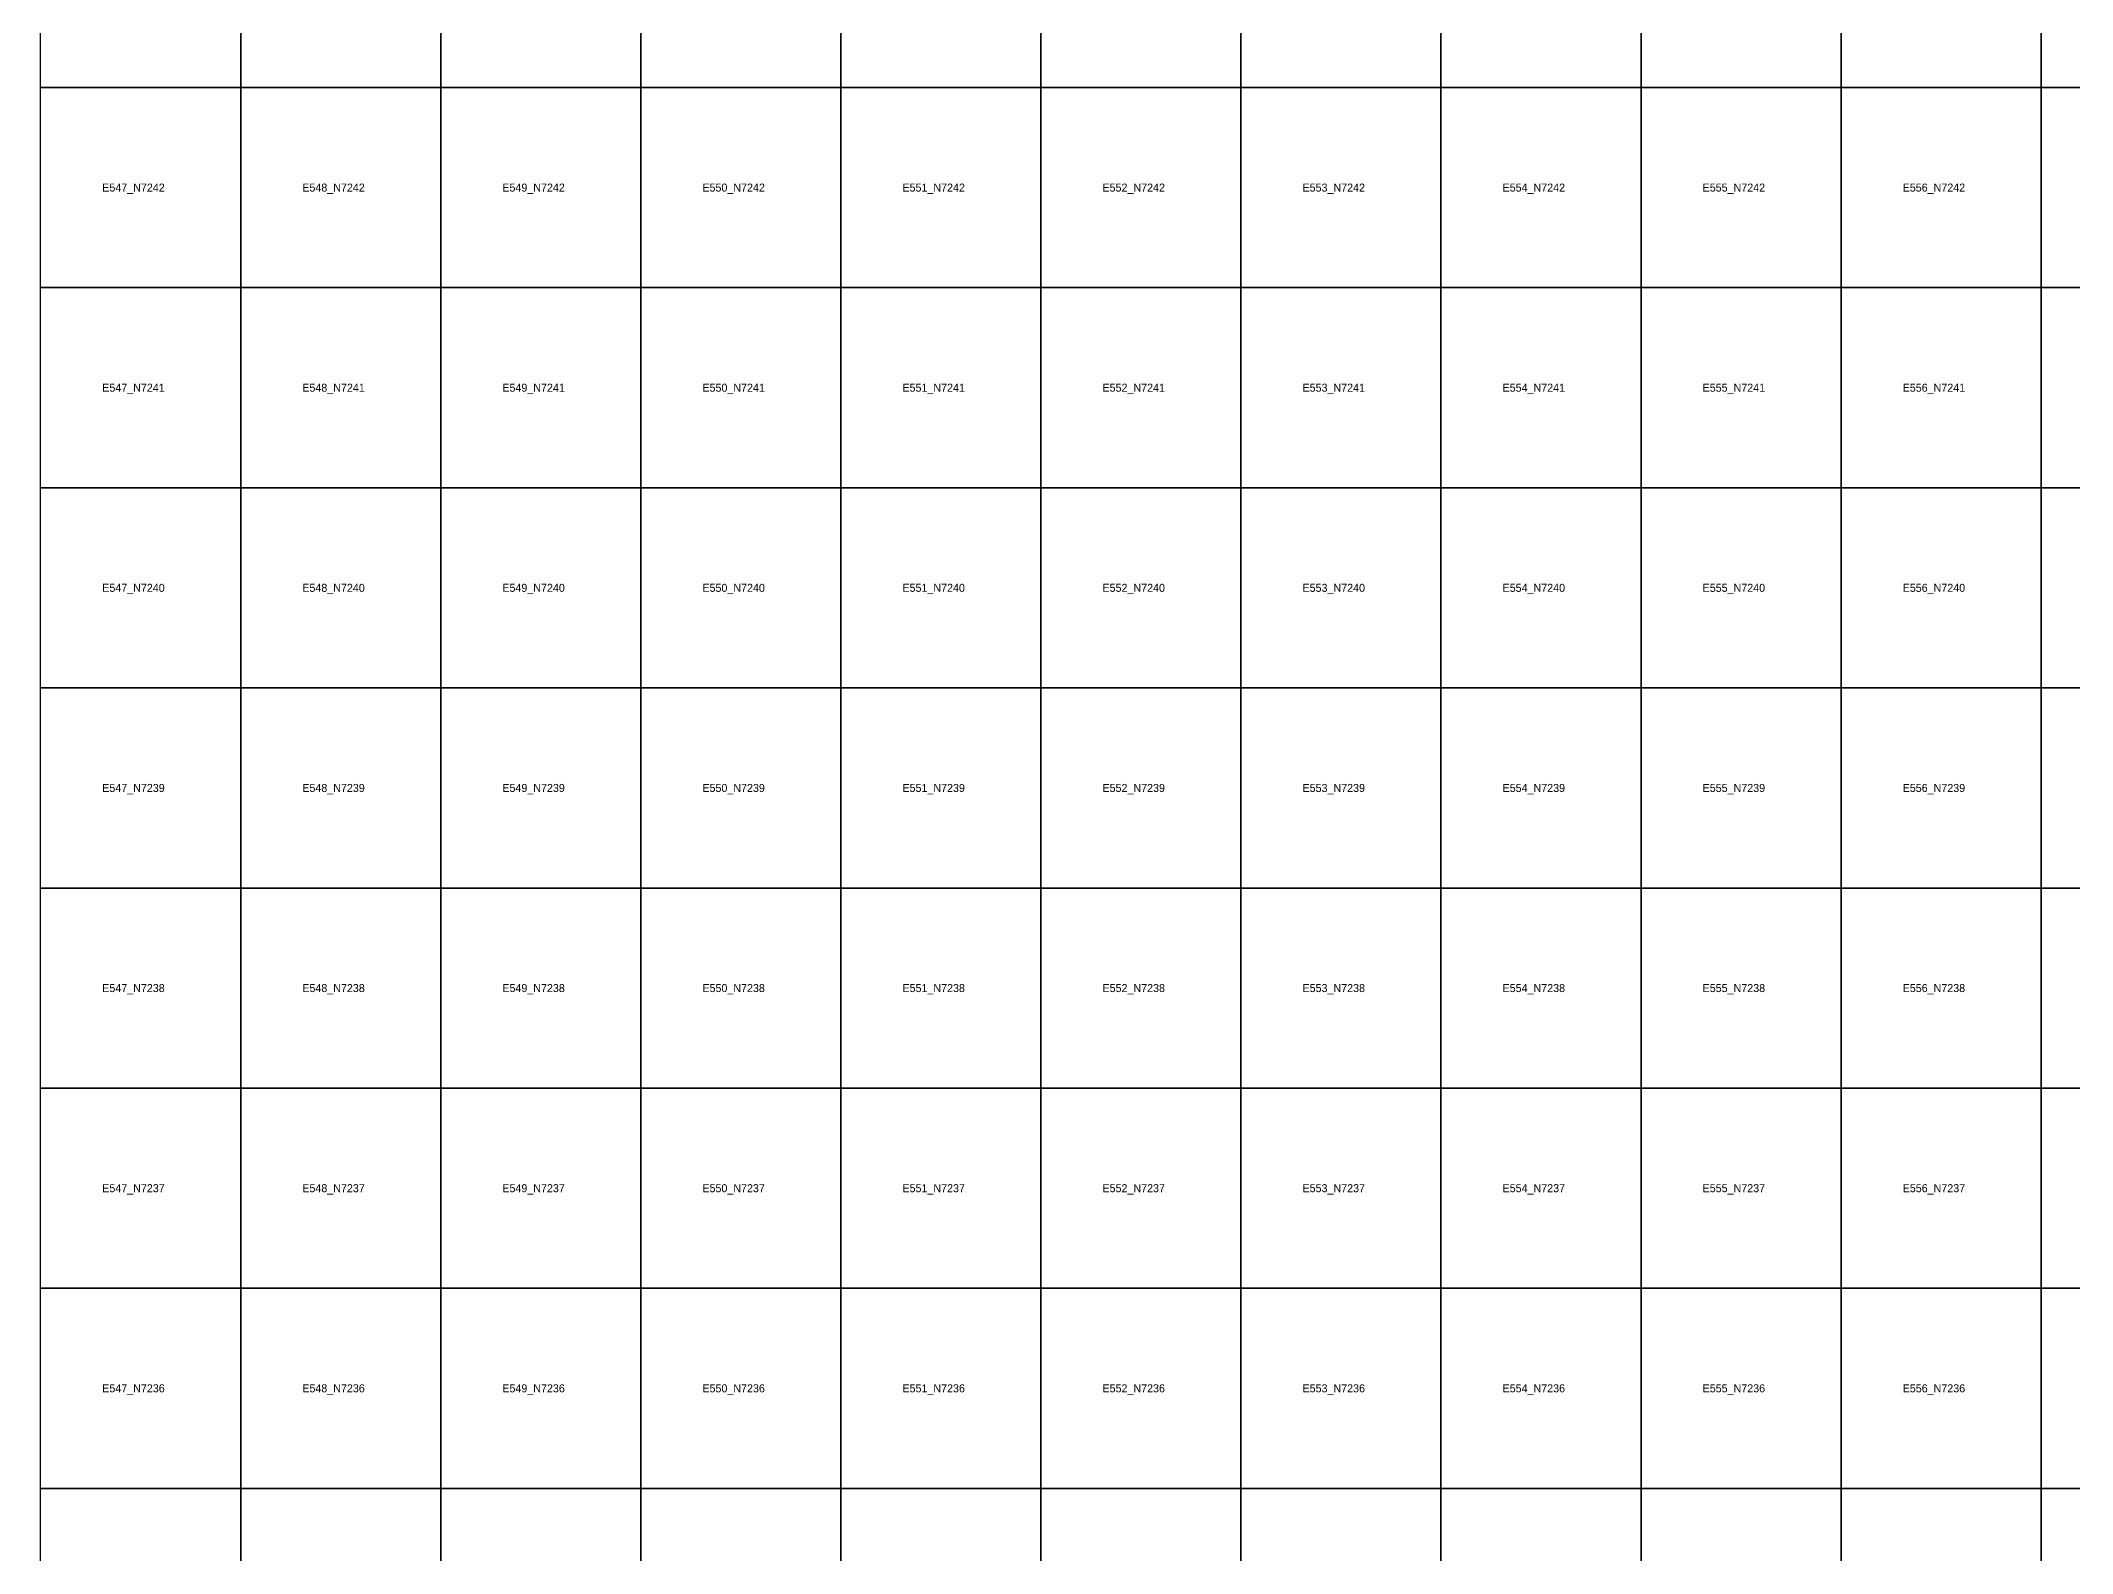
# Model space of a CAD drawing. Extents: x 546000 to 599000, y 7210000 to 7363000.
# Drawn here: x 547000 to 557156, y 7235675 to 7243234 of the extents above; entities that cross this region are included whole.
import ezdxf

# ---------------------------------------------------------------- set-up
doc = ezdxf.new("R2010")
doc.units = 0
doc.layers.add('FEATUREATTRIBS', color=7, linetype='Continuous')

msp = doc.modelspace()

# ---------------------------------------------------------------- linework, layer by layer
at = {"layer": 'FEATUREATTRIBS'}
for points in [[(547000, 7243000), (547000, 7244000), (548000, 7244000), (548000, 7243000)], [(548000, 7243000), (548000, 7244000), (549000, 7244000), (549000, 7243000)], [(549000, 7243000), (549000, 7244000), (550000, 7244000), (550000, 7243000)], [(550000, 7243000), (550000, 7244000), (551000, 7244000), (551000, 7243000)], [(551000, 7243000), (551000, 7244000), (552000, 7244000), (552000, 7243000)], [(552000, 7243000), (552000, 7244000), (553000, 7244000), (553000, 7243000)], [(553000, 7243000), (553000, 7244000), (554000, 7244000), (554000, 7243000)], [(554000, 7243000), (554000, 7244000), (555000, 7244000), (555000, 7243000)], [(555000, 7243000), (555000, 7244000), (556000, 7244000), (556000, 7243000)], [(556000, 7243000), (556000, 7244000), (557000, 7244000), (557000, 7243000)], [(557000, 7243000), (557000, 7244000), (558000, 7244000), (558000, 7243000)], [(547000, 7242000), (547000, 7243000), (548000, 7243000), (548000, 7242000)], [(548000, 7242000), (548000, 7243000), (549000, 7243000), (549000, 7242000)], [(549000, 7242000), (549000, 7243000), (550000, 7243000), (550000, 7242000)], [(550000, 7242000), (550000, 7243000), (551000, 7243000), (551000, 7242000)], [(551000, 7242000), (551000, 7243000), (552000, 7243000), (552000, 7242000)], [(552000, 7242000), (552000, 7243000), (553000, 7243000), (553000, 7242000)], [(553000, 7242000), (553000, 7243000), (554000, 7243000), (554000, 7242000)], [(554000, 7242000), (554000, 7243000), (555000, 7243000), (555000, 7242000)], [(555000, 7242000), (555000, 7243000), (556000, 7243000), (556000, 7242000)], [(556000, 7242000), (556000, 7243000), (557000, 7243000), (557000, 7242000)], [(557000, 7242000), (557000, 7243000), (558000, 7243000), (558000, 7242000)], [(547000, 7241000), (547000, 7242000), (548000, 7242000), (548000, 7241000)], [(548000, 7241000), (548000, 7242000), (549000, 7242000), (549000, 7241000)], [(549000, 7241000), (549000, 7242000), (550000, 7242000), (550000, 7241000)], [(550000, 7241000), (550000, 7242000), (551000, 7242000), (551000, 7241000)], [(551000, 7241000), (551000, 7242000), (552000, 7242000), (552000, 7241000)], [(552000, 7241000), (552000, 7242000), (553000, 7242000), (553000, 7241000)], [(553000, 7241000), (553000, 7242000), (554000, 7242000), (554000, 7241000)], [(554000, 7241000), (554000, 7242000), (555000, 7242000), (555000, 7241000)], [(555000, 7241000), (555000, 7242000), (556000, 7242000), (556000, 7241000)], [(556000, 7241000), (556000, 7242000), (557000, 7242000), (557000, 7241000)], [(557000, 7241000), (557000, 7242000), (558000, 7242000), (558000, 7241000)], [(547000, 7240000), (547000, 7241000), (548000, 7241000), (548000, 7240000)], [(548000, 7240000), (548000, 7241000), (549000, 7241000), (549000, 7240000)], [(549000, 7240000), (549000, 7241000), (550000, 7241000), (550000, 7240000)], [(550000, 7240000), (550000, 7241000), (551000, 7241000), (551000, 7240000)], [(551000, 7240000), (551000, 7241000), (552000, 7241000), (552000, 7240000)], [(552000, 7240000), (552000, 7241000), (553000, 7241000), (553000, 7240000)], [(553000, 7240000), (553000, 7241000), (554000, 7241000), (554000, 7240000)], [(554000, 7240000), (554000, 7241000), (555000, 7241000), (555000, 7240000)], [(555000, 7240000), (555000, 7241000), (556000, 7241000), (556000, 7240000)], [(556000, 7240000), (556000, 7241000), (557000, 7241000), (557000, 7240000)], [(557000, 7240000), (557000, 7241000), (558000, 7241000), (558000, 7240000)], [(547000, 7239000), (547000, 7240000), (548000, 7240000), (548000, 7239000)], [(548000, 7239000), (548000, 7240000), (549000, 7240000), (549000, 7239000)], [(549000, 7239000), (549000, 7240000), (550000, 7240000), (550000, 7239000)], [(550000, 7239000), (550000, 7240000), (551000, 7240000), (551000, 7239000)], [(551000, 7239000), (551000, 7240000), (552000, 7240000), (552000, 7239000)], [(552000, 7239000), (552000, 7240000), (553000, 7240000), (553000, 7239000)], [(553000, 7239000), (553000, 7240000), (554000, 7240000), (554000, 7239000)], [(554000, 7239000), (554000, 7240000), (555000, 7240000), (555000, 7239000)], [(555000, 7239000), (555000, 7240000), (556000, 7240000), (556000, 7239000)], [(556000, 7239000), (556000, 7240000), (557000, 7240000), (557000, 7239000)], [(557000, 7239000), (557000, 7240000), (558000, 7240000), (558000, 7239000)], [(547000, 7238000), (547000, 7239000), (548000, 7239000), (548000, 7238000)], [(548000, 7238000), (548000, 7239000), (549000, 7239000), (549000, 7238000)], [(549000, 7238000), (549000, 7239000), (550000, 7239000), (550000, 7238000)], [(550000, 7238000), (550000, 7239000), (551000, 7239000), (551000, 7238000)], [(551000, 7238000), (551000, 7239000), (552000, 7239000), (552000, 7238000)], [(552000, 7238000), (552000, 7239000), (553000, 7239000), (553000, 7238000)], [(553000, 7238000), (553000, 7239000), (554000, 7239000), (554000, 7238000)], [(554000, 7238000), (554000, 7239000), (555000, 7239000), (555000, 7238000)], [(555000, 7238000), (555000, 7239000), (556000, 7239000), (556000, 7238000)], [(556000, 7238000), (556000, 7239000), (557000, 7239000), (557000, 7238000)], [(557000, 7238000), (557000, 7239000), (558000, 7239000), (558000, 7238000)], [(547000, 7237000), (547000, 7238000), (548000, 7238000), (548000, 7237000)], [(548000, 7237000), (548000, 7238000), (549000, 7238000), (549000, 7237000)], [(549000, 7237000), (549000, 7238000), (550000, 7238000), (550000, 7237000)], [(550000, 7237000), (550000, 7238000), (551000, 7238000), (551000, 7237000)], [(551000, 7237000), (551000, 7238000), (552000, 7238000), (552000, 7237000)], [(552000, 7237000), (552000, 7238000), (553000, 7238000), (553000, 7237000)], [(553000, 7237000), (553000, 7238000), (554000, 7238000), (554000, 7237000)], [(554000, 7237000), (554000, 7238000), (555000, 7238000), (555000, 7237000)], [(555000, 7237000), (555000, 7238000), (556000, 7238000), (556000, 7237000)], [(556000, 7237000), (556000, 7238000), (557000, 7238000), (557000, 7237000)], [(557000, 7237000), (557000, 7238000), (558000, 7238000), (558000, 7237000)], [(547000, 7236000), (547000, 7237000), (548000, 7237000), (548000, 7236000)], [(548000, 7236000), (548000, 7237000), (549000, 7237000), (549000, 7236000)], [(549000, 7236000), (549000, 7237000), (550000, 7237000), (550000, 7236000)], [(550000, 7236000), (550000, 7237000), (551000, 7237000), (551000, 7236000)], [(551000, 7236000), (551000, 7237000), (552000, 7237000), (552000, 7236000)], [(552000, 7236000), (552000, 7237000), (553000, 7237000), (553000, 7236000)], [(553000, 7236000), (553000, 7237000), (554000, 7237000), (554000, 7236000)], [(554000, 7236000), (554000, 7237000), (555000, 7237000), (555000, 7236000)], [(555000, 7236000), (555000, 7237000), (556000, 7237000), (556000, 7236000)], [(556000, 7236000), (556000, 7237000), (557000, 7237000), (557000, 7236000)], [(557000, 7236000), (557000, 7237000), (558000, 7237000), (558000, 7236000)], [(547000, 7235000), (547000, 7236000), (548000, 7236000), (548000, 7235000)], [(548000, 7235000), (548000, 7236000), (549000, 7236000), (549000, 7235000)], [(549000, 7235000), (549000, 7236000), (550000, 7236000), (550000, 7235000)], [(550000, 7235000), (550000, 7236000), (551000, 7236000), (551000, 7235000)], [(551000, 7235000), (551000, 7236000), (552000, 7236000), (552000, 7235000)], [(552000, 7235000), (552000, 7236000), (553000, 7236000), (553000, 7235000)], [(553000, 7235000), (553000, 7236000), (554000, 7236000), (554000, 7235000)], [(554000, 7235000), (554000, 7236000), (555000, 7236000), (555000, 7235000)], [(555000, 7235000), (555000, 7236000), (556000, 7236000), (556000, 7235000)], [(556000, 7235000), (556000, 7236000), (557000, 7236000), (557000, 7235000)], [(557000, 7235000), (557000, 7236000), (558000, 7236000), (558000, 7235000)]]:
    msp.add_lwpolyline(points, close=True, dxfattribs=at)

# ---------------------------------------------------------------- texts
for s, p in [('E547_N7242', (547308, 7242480)), ('E548_N7242', (548308, 7242480)), ('E549_N7242', (549308, 7242480)), ('E550_N7242', (550308, 7242480)), ('E551_N7242', (551308, 7242480)), ('E552_N7242', (552308, 7242480)), ('E553_N7242', (553308, 7242480)), ('E554_N7242', (554308, 7242480)), ('E555_N7242', (555308, 7242480)), ('E556_N7242', (556308, 7242480)), ('E547_N7241', (547308, 7241480)), ('E548_N7241', (548308, 7241480)), ('E549_N7241', (549308, 7241480)), ('E550_N7241', (550308, 7241480)), ('E551_N7241', (551308, 7241480)), ('E552_N7241', (552308, 7241480)), ('E553_N7241', (553308, 7241480)), ('E554_N7241', (554308, 7241480)), ('E555_N7241', (555308, 7241480)), ('E556_N7241', (556308, 7241480)), ('E547_N7240', (547308, 7240480)), ('E548_N7240', (548308, 7240480)), ('E549_N7240', (549308, 7240480)), ('E550_N7240', (550308, 7240480)), ('E551_N7240', (551308, 7240480)), ('E552_N7240', (552308, 7240480)), ('E553_N7240', (553308, 7240480)), ('E554_N7240', (554308, 7240480)), ('E555_N7240', (555308, 7240480)), ('E556_N7240', (556308, 7240480)), ('E547_N7239', (547308, 7239480)), ('E548_N7239', (548308, 7239480)), ('E549_N7239', (549308, 7239480)), ('E550_N7239', (550308, 7239480)), ('E551_N7239', (551308, 7239480)), ('E552_N7239', (552308, 7239480)), ('E553_N7239', (553308, 7239480)), ('E554_N7239', (554308, 7239480)), ('E555_N7239', (555308, 7239480)), ('E556_N7239', (556308, 7239480)), ('E547_N7238', (547308, 7238480)), ('E548_N7238', (548308, 7238480)), ('E549_N7238', (549308, 7238480)), ('E550_N7238', (550308, 7238480)), ('E551_N7238', (551308, 7238480)), ('E552_N7238', (552308, 7238480)), ('E553_N7238', (553308, 7238480)), ('E554_N7238', (554308, 7238480)), ('E555_N7238', (555308, 7238480)), ('E556_N7238', (556308, 7238480)), ('E547_N7237', (547308, 7237480)), ('E548_N7237', (548308, 7237480)), ('E549_N7237', (549308, 7237480)), ('E550_N7237', (550308, 7237480)), ('E551_N7237', (551308, 7237480)), ('E552_N7237', (552308, 7237480)), ('E553_N7237', (553308, 7237480)), ('E554_N7237', (554308, 7237480)), ('E555_N7237', (555308, 7237480)), ('E556_N7237', (556308, 7237480)), ('E547_N7236', (547308, 7236480)), ('E548_N7236', (548308, 7236480)), ('E549_N7236', (549308, 7236480)), ('E550_N7236', (550308, 7236480)), ('E551_N7236', (551308, 7236480)), ('E552_N7236', (552308, 7236480)), ('E553_N7236', (553308, 7236480)), ('E554_N7236', (554308, 7236480)), ('E555_N7236', (555308, 7236480)), ('E556_N7236', (556308, 7236480))]:
    msp.add_text(s, height=40, dxfattribs=at).set_placement(p)

doc.saveas('drawing.dxf')
